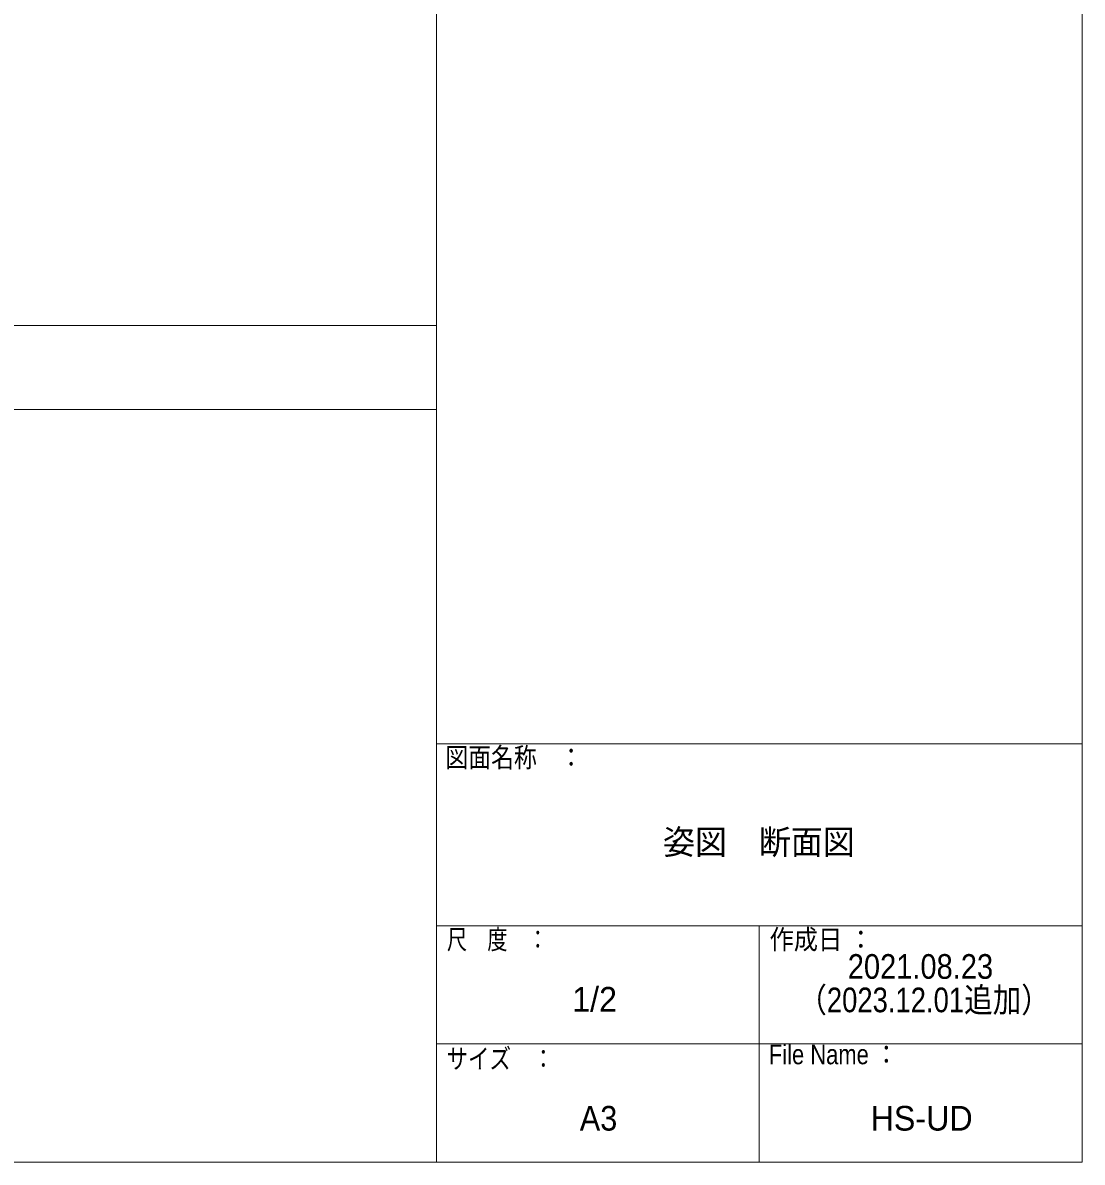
# Model space of a CAD drawing. Units: millimetres, scale not verified. Extents: x -401 to 399, y -277 to 277.
# Drawn here: x 166.1 to 399.1, y -277 to -26.5 of the extents above; entities that cross this region are included whole.
import ezdxf
from ezdxf.enums import TextEntityAlignment as Align

# ---------------------------------------------------------------- set-up
doc = ezdxf.new("R2010")
doc.units = ezdxf.units.MM
doc.header["$LTSCALE"] = 2
doc.layers.add('0-0_zumenwaku', color=5, linetype='Continuous', lineweight=9)
doc.layers.add('0-1_moji', color=2, linetype='Continuous')
doc.styles.add('ＭＳ Ｐゴシック', font='')
doc.styles.get('ＭＳ Ｐゴシック').set_extended_font_data('MS PGothic')

msp = doc.modelspace()

# ---------------------------------------------------------------- linework, layer by layer
at = {"layer": '0-0_zumenwaku'}
for p, q in [((257.079, 276.997), (257.079, -277.003)), ((257.079, -93.003), (-400.921, -93.003)), ((-400.521, -111.526), (257.079, -111.526)), ((257.079, -185.003), (399.079, -185.003)), ((257.079, -225.003), (399.079, -225.003)), ((328.079, -225.003), (328.079, -277.003)), ((257.079, -251.003), (399.079, -251.003))]:
    msp.add_line(p, q, dxfattribs=at)
msp.add_lwpolyline([(-400.921, -277.003), (399.079, -277.003), (399.079, 276.997), (-400.921, 276.997)], close=True, dxfattribs=at)

# ---------------------------------------------------------------- texts
at = {"layer": '0-0_zumenwaku', "style": 'ＭＳ Ｐゴシック'}
for s, height, width, p in [('図面名称\u3000：', 4.338, 0.85, (259.041, -191.47)), ('尺\u3000度\u3000：', 4.34, 0.75, (259.385, -231.47)), ('作成日 ：', 4.338, 0.9, (330.337, -231.49)), ('サイズ\u3000：', 4.338, 0.8, (259.293, -257.698)), ('File Name ：', 4.338, 0.85, (330.177, -256.766))]:
    msp.add_text(s, height=height, dxfattribs=dict(at, width=width)).set_placement(p, align=Align.BOTTOM_LEFT)
at = {"layer": '0-1_moji', "style": 'ＭＳ Ｐゴシック'}
for s, width, p in [('姿図\u3000断面図', 0.95, (306.907, -210.928)), ('2021.08.23', 0.9, (347.533, -238.299)), ('（2023.12.01追加）', 0.85, (336.643, -245.653)), ('A3', 0.95, (288.604, -271.677))]:
    msp.add_text(s, height=5.423, dxfattribs=dict(at, width=width)).set_placement(p, align=Align.BOTTOM_LEFT)
for s, p in [('1/2', (286.929, -245.513)), ('HS-UD', (352.534, -271.677))]:
    msp.add_text(s, height=5.423, dxfattribs=at).set_placement(p, align=Align.BOTTOM_LEFT)

doc.saveas('drawing.dxf')
